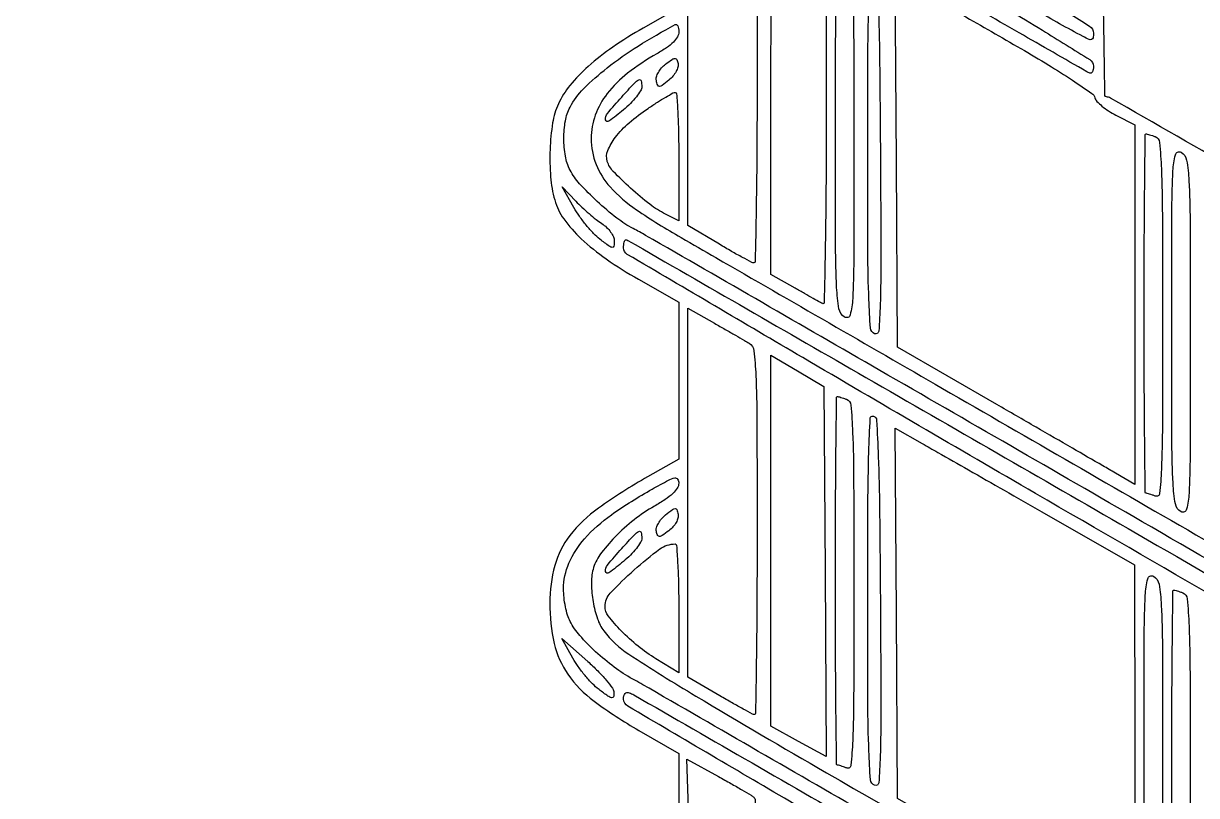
# Model space of a CAD drawing. Header units: millimetres. Extents: x -300689 to 10556, y -104928 to 107291.
# Drawn here: x -20706.71 to -20676.22, y 28046.68 to 28066.75 of the extents above; entities that cross this region are included whole.
import ezdxf

# ---------------------------------------------------------------- set-up
doc = ezdxf.new("R2010")
doc.units = ezdxf.units.MM
doc.layers.add('Слой1', color=7, linetype='Continuous')

msp = doc.modelspace()

# ---------------------------------------------------------------- linework, layer by layer
for points in [[(-20587.7542, 28175.7718, 0.000003), (-20607.9888, 28187.4736, 0.000096)], [(-20638.4823, 28147.8892, -0.001266), (-20641.5548, 28146.1271, -0.004672), (-20643.5088, 28145.0372, -0.001768), (-20644.9459, 28144.2597, -0.259879), (-20645.129, 28144.2627, 0.000291), (-20645.2752, 28144.3472), (-20650.6471, 28147.4477, 0.000002), (-20656.6119, 28150.8904, 0.000001), (-20663.6617, 28154.9592, -0.000248)], [(-20689.8745, 28164.198, -0.000006), (-20683.9242, 28160.766, -0.000031), (-20677.169, 28156.8691, -0.000019), (-20669.2829, 28152.3188, -0.000392), (-20659.5043, 28146.6657, -0.001527), (-20653.4663, 28143.1442, -0.000198), (-20648.9385, 28140.4824, -0.265741), (-20648.8415, 28140.3128, -0.023898), (-20648.8454, 28140.2323, -0.038107), (-20648.8571, 28140.1645, -0.044584), (-20648.8741, 28140.116, -0.294239), (-20648.8947, 28140.1028, -0.131394), (-20648.9355, 28140.1137, -0.000002), (-20655.0642, 28143.6439, -0.000172), (-20661.8146, 28147.5352, -0.000103), (-20669.8228, 28152.1575, 0.000222)], [(-20638.4022, 28200.4957, 0.000038), (-20664.8129, 28185.2223, 0.00002), (-20691.5301, 28169.7674, 0.057545)], [(-20613.9332, 28145.0376, 0.000017), (-20587.7607, 28160.1886, 0.057807)], [(-20587.4386, 28159.8724, -0.000019), (-20614.101, 28144.4771, -0.000018), (-20640.7724, 28129.0791, -0.037469)], [(-20650.8381, 28147.1502, -0.000004), (-20645.423, 28144.0159, -0.063314)], [(-20614.4214, 28133.0256, 0.000034), (-20587.9596, 28148.3204, 0.060489)], [(-20644.2507, 28070.0039, 0.000011), (-20635.0942, 28075.2642, 0.000299)]]:
    msp.add_lwpolyline(points, format="xyb")
at = {"layer": 'Слой1'}
for points in [[(-20582.4325, 28045.5702, -0.000002), (-20613.3603, 28027.7154, -0.000003), (-20644.2434, 28009.8867, -0.131641), (-20644.4652, 28009.8273, -0.131717), (-20644.6926, 28009.8882, -0.000611), (-20646.8335, 28011.1285, -0.000321), (-20649.016, 28012.3983, -0.491909), (-20649.0262, 28012.477, -0.282385), (-20648.9851, 28012.4868, -0.007797), (-20648.8042, 28012.4246, -0.013841), (-20648.5877, 28012.3396, -0.008783), (-20648.3402, 28012.2291, 0.030909), (-20647.5152, 28011.9041, 0.031145), (-20646.6585, 28011.6841, 0.02874), (-20645.7206, 28011.56, 0.019842), (-20644.6499, 28011.5232, 0.01788), (-20643.6036, 28011.5661, 0.031503), (-20642.7471, 28011.6866, 0.033897), (-20641.9568, 28011.9057, 0.025085), (-20641.117, 28012.2494, 0.020593), (-20640.5576, 28012.5405, 0.00005), (-20632.7293, 28017.0336, 0.000326)], [(-20660.8991, 28068.0474, -0.000109), (-20658.978, 28066.9448, -0.000699), (-20656.1867, 28065.3366, -0.00011), (-20650.6978, 28062.1625, 0.005263), (-20648.2959, 28060.8064, 0.035356), (-20647.0536, 28060.2324, 0.05929), (-20646.0248, 28059.9766, 0.031315), (-20644.7098, 28059.8942, 0.019957), (-20643.8098, 28059.9301, 0.031277), (-20643.0434, 28060.04, 0.034024), (-20642.3458, 28060.2353, 0.030712), (-20641.6559, 28060.5288, 0.015184), (-20639.3331, 28061.7801, 0.000062), (-20613.9332, 28076.4784, 0.000017), (-20587.7607, 28091.6294, 0.057807)], [(-20587.4386, 28091.3132, -0.000019), (-20614.101, 28075.9179, -0.000018), (-20640.7724, 28060.5199, -0.037469), (-20641.6393, 28060.1027, -0.055191), (-20643.1481, 28059.6957, -0.041808), (-20644.86, 28059.5763, -0.042203), (-20646.5463, 28059.7426, -0.060637), (-20647.9768, 28060.191, -0.021835), (-20648.4058, 28060.4082, -0.000595), (-20650.2366, 28061.4405, -0.001231), (-20652.3846, 28062.662, -0.000844), (-20654.8169, 28064.0586, -0.001359), (-20657.7382, 28065.7531, -0.004794), (-20659.6019, 28066.8651, -0.001815)], [(-20640.57, 28049.3593, 0.000061), (-20614.4214, 28064.4664, 0.000034), (-20587.9596, 28079.7612, 0.060489)], [(-20669.6199, 28049.1698, 0.000084), (-20677.6379, 28053.8002, 0.000137), (-20684.4552, 28057.7331, 0.000016), (-20690.5415, 28061.2418, 0.011734), (-20690.861, 28061.4161, -0.04651), (-20691.2917, 28061.6915, -0.02143), (-20691.799, 28062.123, -0.02085), (-20692.2554, 28062.5829, -0.065733), (-20692.5032, 28062.9386, -0.075116), (-20692.6265, 28063.3016, -0.044263), (-20692.6672, 28063.7587, -0.044322), (-20692.6269, 28064.2146, -0.076816), (-20692.5039, 28064.5735, -0.075425), (-20692.1519, 28065.0522, -0.030216), (-20691.5421, 28065.5934, -0.026239), (-20690.7372, 28066.1595, -0.017938), (-20689.7695, 28066.7196, -0.282043), (-20689.7355, 28066.7175, -0.132234), (-20689.7061, 28066.6823, -0.07283), (-20689.6861, 28066.6151, -0.035825), (-20689.6797, 28066.5258, -0.135246), (-20689.7145, 28066.3993, -0.062778), (-20689.8203, 28066.2639, -0.045441), (-20689.996, 28066.1185, -0.020799), (-20690.2485, 28065.9604, 0.035045), (-20691.0096, 28065.4536, 0.063516), (-20691.5383, 28064.9259, 0.077614), (-20691.8482, 28064.3648, 0.087635), (-20691.9551, 28063.7592, 0.093689), (-20691.828, 28063.0869, 0.090932), (-20691.4638, 28062.4995, 0.06002), (-20690.7786, 28061.9052, 0.018651), (-20689.6198, 28061.183, -0.000858), (-20688.7136, 28060.6621, -0.00001), (-20682.8287, 28057.2654, -0.000031), (-20676.0263, 28053.3385, -0.00002), (-20668.1828, 28048.8095, 0.000384)], [(-20649.2478, 28009.6272, 0.000006), (-20656.0263, 28013.5394, 0.000013), (-20663.9628, 28018.1196, 0.000009), (-20673.01, 28023.3402), (-20696.2555, 28036.7533), (-20696.261, 28037.2623, -0.01028), (-20696.2591, 28037.4574, -0.017031), (-20696.2485, 28037.6218, -0.011081), (-20696.2327, 28037.7522, -0.372996), (-20696.2107, 28037.7713, -0.129943), (-20696.1686, 28037.7601, -0.000093), (-20695.1587, 28037.1859, -0.001075), (-20694.0334, 28036.5425, -0.000656), (-20692.7077, 28035.7784, 0.000106), (-20691.057, 28034.8245, 0.000048), (-20688.9011, 28033.5797, 0.000048), (-20686.63, 28032.2689, 0.000066), (-20684.5899, 28031.092, -0.000099), (-20682.3871, 28029.8211, -0.000049), (-20679.585, 28028.2034, -0.000048), (-20676.6754, 28026.5228, -0.00007), (-20674.1109, 28025.0407, 0.000045), (-20667.6529, 28021.3081, 0.000039), (-20660.8855, 28017.3982, 0.000041)], [(-20669.56, 28037.4067, 0.000048), (-20677.5644, 28042.0311, 0.000077), (-20684.393, 28045.9739, 0.000012), (-20690.4511, 28049.4703, 0.004886), (-20690.8773, 28049.7108, -0.034357), (-20691.3563, 28050.0195, -0.025722), (-20691.8396, 28050.4206, -0.026181), (-20692.252, 28050.8422, -0.05971), (-20692.5039, 28051.2084, -0.049042), (-20692.5691, 28051.3691, -0.022247), (-20692.6238, 28051.5898, -0.021775), (-20692.6612, 28051.8295, -0.027844), (-20692.6737, 28052.0527, -0.102953), (-20692.5344, 28052.722, -0.079149), (-20692.1316, 28053.3527, -0.057994), (-20691.4279, 28053.9807, -0.025395), (-20690.3683, 28054.648, -0.004895), (-20689.9465, 28054.8792, -0.069607), (-20689.7856, 28054.9384, -0.317759), (-20689.7107, 28054.9066, -0.139337), (-20689.6797, 28054.7974, -0.14604), (-20689.7175, 28054.6706, -0.059254), (-20689.8346, 28054.5312, -0.042032), (-20690.0291, 28054.3771, -0.018042), (-20690.3118, 28054.2038, 0.038979), (-20690.8388, 28053.8496, 0.032898), (-20691.3372, 28053.3987, 0.033778), (-20691.7288, 28052.9358, 0.097468), (-20691.907, 28052.5574, 0.066137), (-20691.9507, 28052.175, 0.038923), (-20691.9065, 28051.7162, 0.039153), (-20691.7937, 28051.2782, 0.077888), (-20691.6268, 28050.9622, 0.088415), (-20690.9785, 28050.3545, 0.009626), (-20689.2348, 28049.2674, 0.003749), (-20685.8379, 28047.2737, 0.000185), (-20674.5899, 28040.7908, -0.000168)], [(-20680.1042, 28067.3673, -0.003542), (-20679.0009, 28066.6752, -0.256252), (-20678.9013, 28066.4935, -0.039967), (-20678.911, 28066.3724, -0.283799), (-20678.9478, 28066.3298, -0.182803), (-20679.0167, 28066.3337, -0.017399), (-20679.1707, 28066.4087, -0.009736), (-20680.3825, 28067.0823, -0.000257), (-20685.6995, 28070.1789, -0.00008), (-20691.3425, 28073.4704, -0.033876)], [(-20644.2507, 28001.4447, 0.000011), (-20635.0942, 28006.705, 0.000299)], [(-20673.2789, 28040.0352, -0.000011), (-20669.5372, 28037.877, -0.000016), (-20665.0766, 28035.3039, -0.000012), (-20660.164, 28032.4696, 0.000767)], [(-20623.6143, 28035.2342, -0.000086), (-20632.3126, 28030.221, -0.000017), (-20639.9855, 28025.8009, -0.004304)], [(-20689.6797, 28067.1552), (-20690.6078, 28066.6264, 0.021214), (-20691.3936, 28066.1336, 0.031799), (-20692.03, 28065.6332, 0.037173), (-20692.5078, 28065.1371, 0.066067), (-20692.8089, 28064.6574, 0.068029), (-20692.9583, 28064.1613, 0.029729), (-20693.0253, 28063.4758, 0.029592), (-20693.01, 28062.7603, 0.047638), (-20692.9036, 28062.1602, 0.08999), (-20692.6665, 28061.6699, 0.045893), (-20692.213, 28061.1545, 0.037671), (-20691.5635, 28060.6269, 0.022769), (-20690.724, 28060.099), (-20689.6813, 28059.5077), (-20689.6805, 28057.4674), (-20689.6797, 28055.427), (-20690.4881, 28054.966, 0.024626), (-20691.7657, 28054.1515, 0.07376), (-20692.5116, 28053.4369, 0.097813), (-20692.9005, 28052.6607, 0.067481), (-20693.033, 28051.6837, 0.055837), (-20692.9154, 28050.6347, 0.097231), (-20692.5621, 28049.8369, 0.080664), (-20691.8808, 28049.1369, 0.029097), (-20690.7154, 28048.3736), (-20689.6797, 28047.7783), (-20689.6798, 28045.7388)]]:
    msp.add_lwpolyline(points, format="xyb", dxfattribs=at)
for points in [[(-20669.9289, 28072.8011), (-20661.4178, 28067.8909), (-20661.4171, 28061.4424), (-20661.4163, 28054.9939), (-20661.9253, 28055.2922, 0.001872), (-20665.467, 28057.3497, 0.000417), (-20671.5348, 28060.8377, 0.000012), (-20678.4574, 28064.8092, 0.130948), (-20678.5618, 28064.837, -0.409426), (-20678.6028, 28064.8774, -0.000235), (-20678.6324, 28066.7397, -0.002412), (-20678.6546, 28068.8304, -0.001446), (-20678.6618, 28071.314, -0.001353), (-20678.6546, 28073.9736, -0.002953), (-20678.6315, 28076.0122, -0.000438), (-20678.6006, 28077.7169, -0.513445), (-20678.5509, 28077.7511, -0.043906), (-20678.4645, 28077.7112, -0.000024), (-20675.9724, 28076.2806, -0.000325), (-20673.2001, 28074.6865, -0.000199)], [(-20684.9033, 28069.328, -0.001318), (-20681.9837, 28067.6278, -0.00541), (-20680.2277, 28066.5734, -0.002581), (-20678.9977, 28065.8078, -0.256658), (-20678.9021, 28065.6354, -0.042535), (-20678.9088, 28065.5541, -0.080644), (-20678.9298, 28065.4921, -0.133208), (-20678.9611, 28065.4587, -0.241111), (-20678.9975, 28065.4558, -0.032119), (-20679.0728, 28065.4929, -0.000028), (-20680.8313, 28066.5039, -0.000298), (-20682.7935, 28067.6336, -0.000183), (-20685.1053, 28068.9677, -0.001302), (-20688.0471, 28070.6769, -0.00547), (-20689.8001, 28071.7275, -0.002682), (-20691.0207, 28072.4863, -0.257803), (-20691.1168, 28072.6603, -0.047262), (-20691.1091, 28072.7419, -0.086186), (-20691.0855, 28072.8044, -0.135076), (-20691.0507, 28072.8381, -0.218203), (-20691.0102, 28072.841, -0.040886), (-20690.9275, 28072.802, -0.000042), (-20689.1724, 28071.7926, -0.000414), (-20687.2115, 28070.6624, -0.000254)], [(-20687.8533, 28070.1755, -0.231819), (-20687.7266, 28069.9785, -0.01828), (-20687.6758, 28069.34, -0.009822), (-20687.6489, 28068.181, -0.000891), (-20687.6438, 28065.2873, -0.00163), (-20687.6497, 28063.4614, -0.002719), (-20687.6681, 28061.9244, -0.000298), (-20687.6927, 28060.559, -0.408779), (-20687.7266, 28060.5257, -0.121322), (-20687.7833, 28060.5396, -0.002914), (-20688.0246, 28060.668, -0.00621), (-20688.3064, 28060.8244, -0.00416), (-20688.6248, 28061.0101), (-20689.4402, 28061.4944), (-20689.4402, 28066.2883), (-20689.4402, 28071.0821), (-20688.7515, 28070.6922, -0.000794), (-20688.4725, 28070.5336, -0.000882), (-20688.2036, 28070.3795, -0.000815), (-20687.9747, 28070.2474, -0.004604)], [(-20686.4907, 28069.3791), (-20685.8474, 28069.0111), (-20685.8474, 28064.2195, -0.001777), (-20685.8539, 28062.3848, -0.003001), (-20685.874, 28060.8471, -0.000396), (-20685.901, 28059.4915, -0.534728), (-20685.9382, 28059.4678, -0.022101), (-20685.9987, 28059.4976, -0.001177), (-20686.1867, 28059.6015, -0.001846), (-20686.4096, 28059.7265, -0.001343), (-20686.6566, 28059.867), (-20687.2842, 28060.2263), (-20687.2844, 28064.9867, -0.001481), (-20687.279, 28066.8121, -0.00247), (-20687.2623, 28068.3488, -0.000246), (-20687.2401, 28069.7169, -0.409312), (-20687.2092, 28069.7472, -0.115228), (-20687.1585, 28069.7353, -0.003624), (-20686.9671, 28069.6391, -0.00688), (-20686.7426, 28069.5202, -0.004695)], [(-20685.3182, 28068.7164, -0.287428), (-20685.2046, 28068.5652, -0.011576), (-20685.1604, 28067.8497, -0.008674), (-20685.1342, 28066.6174, -0.000965), (-20685.1288, 28063.8052, -0.00062), (-20685.1328, 28060.5923, -0.01214), (-20685.1593, 28059.6019, -0.050656), (-20685.225, 28059.1735, -0.506568), (-20685.3683, 28059.1163, -0.214166), (-20685.515, 28059.3351, -0.029985), (-20685.5755, 28059.8895, -0.011421), (-20685.6032, 28060.9595, -0.000762), (-20685.6078, 28064.0275, -0.000986), (-20685.6042, 28065.8534, -0.001644), (-20685.5931, 28067.3904, -0.000109), (-20685.5783, 28068.7688, -0.411009), (-20685.5578, 28068.7891, -0.065182), (-20685.528, 28068.7852, -0.008575), (-20685.4667, 28068.7678, -0.009838), (-20685.3944, 28068.7442, -0.008099)], [(-20684.4388, 28063.4231, -0.000936), (-20684.4259, 28060.6447, -0.008589), (-20684.4433, 28059.4382, -0.011897), (-20684.4813, 28058.7531, -0.501075), (-20684.5885, 28058.6854, -0.289924), (-20684.6958, 28058.8296, -0.009599), (-20684.738, 28059.5762, -0.008278), (-20684.7639, 28060.8272, -0.001034), (-20684.7695, 28063.5425, -0.001238), (-20684.7634, 28066.0032, -0.006659), (-20684.739, 28067.3424, -0.004412), (-20684.7034, 28068.223, -0.496432), (-20684.6198, 28068.2802, -0.308589), (-20684.537, 28068.1713, -0.003671), (-20684.495, 28067.231, -0.006356), (-20684.4611, 28065.8479, -0.001328)], [(-20680.7864, 28066.0945, -0.006357), (-20680.0652, 28065.667, -0.009576), (-20679.4488, 28065.2745, -0.004938), (-20678.9414, 28064.9303, -0.17865), (-20678.8616, 28064.8165, 0.12555), (-20678.8096, 28064.723, 0.030513), (-20678.6796, 28064.6013, 0.02938), (-20678.5086, 28064.4759, 0.02556), (-20678.3162, 28064.365), (-20677.8234, 28064.1136), (-20677.8234, 28059.4403), (-20677.8234, 28054.7671), (-20678.3324, 28055.0631, 0.000507), (-20678.656, 28055.2508, 0.000048), (-20679.4482, 28055.7093, 0.000061), (-20680.393, 28056.2558, 0.000048), (-20681.4162, 28056.8474), (-20683.9911, 28058.3357), (-20684.0224, 28063.151), (-20684.0537, 28067.9662), (-20683.356, 28067.5693, -0.000771), (-20682.9709, 28067.3494, -0.000172), (-20682.3134, 28066.9723, -0.000178), (-20681.5542, 28066.5363, -0.000172)], [(-20689.9357, 28065.2781, -0.008767), (-20690.1145, 28065.1383, -0.150477), (-20690.1836, 28065.1132, -0.328273), (-20690.2275, 28065.1423, -0.03862), (-20690.2612, 28065.2622, -0.117278), (-20690.2575, 28065.3608, -0.060126), (-20690.2102, 28065.4759, -0.053756), (-20690.1284, 28065.5909, -0.049017), (-20690.0216, 28065.6899, -0.010535), (-20689.8501, 28065.8146, -0.140509), (-20689.777, 28065.8395, -0.309639), (-20689.7307, 28065.8111, -0.050948), (-20689.6962, 28065.7059, -0.127826), (-20689.6998, 28065.6134, -0.054324), (-20689.7487, 28065.4985, -0.048902), (-20689.8307, 28065.3806, -0.045858)], [(-20690.6399, 28065.1065, -0.136462), (-20690.6706, 28065.0006, -0.029126), (-20690.7815, 28064.8422, -0.02842), (-20690.9362, 28064.6679, -0.023728), (-20691.119, 28064.5009, -0.016325), (-20691.4961, 28064.208, -0.568851), (-20691.5802, 28064.2443, -0.208236), (-20691.5326, 28064.4091, -0.010795), (-20691.1627, 28064.8367, -0.004095), (-20690.8321, 28065.1967, -0.086036), (-20690.7163, 28065.2843, -0.481318), (-20690.6584, 28065.2584, -0.06588)], [(-20689.6797, 28063.2893), (-20689.6797, 28061.6219), (-20690.023, 28061.7932, -0.048383), (-20690.4303, 28062.0482, -0.019968), (-20690.93, 28062.4657, -0.016699), (-20691.3809, 28062.9024, -0.115685), (-20691.5373, 28063.1647, -0.176969), (-20691.5253, 28063.4439, -0.065639), (-20691.3254, 28063.7895, -0.050634), (-20690.9695, 28064.1665, -0.03008), (-20690.4783, 28064.5421, -0.006398), (-20690.2358, 28064.701, -0.009184), (-20690.0166, 28064.835, -0.0056), (-20689.8302, 28064.9414, -0.127675), (-20689.7711, 28064.9568, -0.39489), (-20689.7342, 28064.9222, -0.002913), (-20689.7065, 28064.467, -0.008554), (-20689.6863, 28063.9287, -0.005139)], [(-20677.2943, 28063.8063, -0.286307), (-20677.1811, 28063.6562, -0.012271), (-20677.1365, 28062.9661, -0.008975), (-20677.1103, 28061.7747, -0.001004), (-20677.1049, 28059.0629, -0.000917), (-20677.1099, 28056.3034, -0.009377), (-20677.1356, 28055.1607, -0.015497), (-20677.1808, 28054.5347, -0.493596), (-20677.2943, 28054.465, 0.008099), (-20677.3705, 28054.4928, 0.009838), (-20677.4428, 28054.5163, 0.008575), (-20677.5041, 28054.5338, 0.065182), (-20677.5338, 28054.5377, -0.410944), (-20677.5544, 28054.558, -0.000113), (-20677.5692, 28055.9097, -0.001676), (-20677.5803, 28057.4173, -0.001005), (-20677.5839, 28059.2083, -0.001005), (-20677.5803, 28060.9993, -0.001676), (-20677.5692, 28062.5069, -0.000113), (-20677.5544, 28063.8586, -0.410944), (-20677.5338, 28063.8789, -0.065182), (-20677.5041, 28063.8751, -0.008575), (-20677.4428, 28063.8576, -0.009838), (-20677.3705, 28063.8341, -0.008099)], [(-20676.3863, 28058.6011, -0.000653), (-20676.3904, 28055.5071, -0.012518), (-20676.417, 28054.5446, -0.050154), (-20676.4822, 28054.1216, -0.485853), (-20676.6258, 28054.0586, -0.230335), (-20676.7726, 28054.2614, -0.031006), (-20676.8331, 28054.7993, -0.011698), (-20676.8607, 28055.8436, -0.00077), (-20676.8654, 28058.8575, -0.000653), (-20676.8613, 28061.9514, -0.012518), (-20676.8347, 28062.9139, -0.050154), (-20676.7695, 28063.3369, -0.485853), (-20676.6258, 28063.3999, -0.230335), (-20676.479, 28063.1971, -0.031006), (-20676.4186, 28062.6592, -0.011698), (-20676.391, 28061.6149, -0.00077)], [(-20691.6788, 28061.5477, -0.047375), (-20691.5554, 28061.4491, -0.045557), (-20691.4511, 28061.3277, -0.04908), (-20691.3794, 28061.203, -0.10618), (-20691.3563, 28061.0953, -0.038998), (-20691.367, 28060.9586, -0.403968), (-20691.408, 28060.9277, -0.129254), (-20691.4865, 28060.9589, -0.005486), (-20691.7274, 28061.1404, -0.038162), (-20691.8914, 28061.2882, -0.01832), (-20692.0793, 28061.5004, -0.018045), (-20692.2602, 28061.7373, -0.02457), (-20692.4045, 28061.9641), (-20692.7106, 28062.5017), (-20692.356, 28062.1304, 0.014186), (-20692.1966, 28061.9727, 0.010279), (-20692.0108, 28061.8061, 0.010398), (-20691.8276, 28061.655, 0.022227)], [(-20669.9154, 28048.955, -0.000323), (-20658.9726, 28042.6265, -0.001772), (-20653.0772, 28039.184, -0.000356), (-20648.9598, 28036.7562, -0.265301), (-20648.8415, 28036.549, -0.14931), (-20648.8742, 28036.442, -0.310822), (-20648.9516, 28036.4115, -0.067203), (-20649.118, 28036.4745, -0.0049), (-20649.5477, 28036.7124, -0.001961), (-20650.101, 28037.0288, -0.000009), (-20656.0477, 28040.4602, -0.000042), (-20662.8014, 28044.3582, -0.000026), (-20670.6837, 28048.9089, -0.000396), (-20680.4049, 28054.5324, -0.00151), (-20686.4581, 28058.0648, -0.000191), (-20691.018, 28060.7467, -0.263523), (-20691.1151, 28060.9149, -0.028808), (-20691.1111, 28060.9952, -0.045216), (-20691.0976, 28061.0629, -0.056906), (-20691.0775, 28061.1102, -0.270196), (-20691.0531, 28061.1245, -0.131338), (-20691.0042, 28061.1114, -0.000003), (-20684.8176, 28057.5497, -0.000204), (-20678.0006, 28053.6213, -0.000123)], [(-20687.8533, 28058.439, -0.231819), (-20687.7266, 28058.242, -0.01828), (-20687.6758, 28057.6035, -0.009822), (-20687.6489, 28056.4445, -0.000891), (-20687.6438, 28053.5508, -0.001356), (-20687.6487, 28051.7249, -0.002262), (-20687.664, 28050.1879, -0.000206), (-20687.6844, 28048.817, -0.409739), (-20687.7127, 28048.7892, -0.122183), (-20687.7609, 28048.8012, -0.002051), (-20688.005, 28048.9315, -0.005139), (-20688.2881, 28049.0879, -0.003378), (-20688.6109, 28049.2735), (-20689.4402, 28049.7578), (-20689.4402, 28054.5517), (-20689.4402, 28059.3456), (-20688.7515, 28058.9557, -0.000794), (-20688.4725, 28058.7971, -0.000882), (-20688.2036, 28058.6431, -0.000815), (-20687.9747, 28058.5109, -0.004604)], [(-20685.3182, 28056.9799, -0.287116), (-20685.2047, 28056.8291, -0.011769), (-20685.1604, 28056.1208, -0.008758), (-20685.1342, 28054.9003, -0.000976), (-20685.1288, 28052.1168, -0.000893), (-20685.1339, 28049.2857, -0.00914), (-20685.1595, 28048.1138, -0.014768), (-20685.2044, 28047.4693, -0.494828), (-20685.3182, 28047.3991, 0.008099), (-20685.3944, 28047.427, 0.009838), (-20685.4667, 28047.4505, 0.008575), (-20685.528, 28047.4679, 0.065182), (-20685.5578, 28047.4718, -0.411029), (-20685.5783, 28047.4922, -0.000108), (-20685.5931, 28048.879, -0.001634), (-20685.6042, 28050.4253, -0.00098), (-20685.6078, 28052.2622, -0.00098), (-20685.6042, 28054.0991, -0.001634), (-20685.5931, 28055.6454, -0.000108), (-20685.5783, 28057.0323, -0.411029), (-20685.5578, 28057.0526, -0.065182), (-20685.528, 28057.0487, -0.008575), (-20685.4667, 28057.0313, -0.009838), (-20685.3944, 28057.0078, -0.008099)], [(-20684.4388, 28051.6867, -0.000936), (-20684.4259, 28048.9082, -0.008589), (-20684.4433, 28047.7017, -0.011897), (-20684.4813, 28047.0166, -0.501075), (-20684.5885, 28046.949, -0.289924), (-20684.6958, 28047.0931, -0.009599), (-20684.738, 28047.8397, -0.008278), (-20684.7639, 28049.0907, -0.001034), (-20684.7695, 28051.806, -0.001238), (-20684.7634, 28054.2667, -0.006659), (-20684.739, 28055.6059, -0.004412), (-20684.7034, 28056.4865, -0.496432), (-20684.6198, 28056.5437, -0.308589), (-20684.537, 28056.4348, -0.003671), (-20684.495, 28055.4945, -0.006356), (-20684.4611, 28054.1114, -0.001328)], [(-20680.2437, 28054.0586), (-20677.8317, 28052.6814), (-20677.8276, 28047.8664), (-20677.8234, 28043.0515), (-20680.9073, 28044.829), (-20683.9911, 28046.6065), (-20684.0224, 28051.4181), (-20684.0537, 28056.2297), (-20683.3547, 28055.8328, -0.000391), (-20682.9462, 28055.6004, -0.000063), (-20682.1526, 28055.1479, -0.00007), (-20681.2184, 28054.615, -0.000062)], [(-20689.9365, 28053.565, -0.010535), (-20690.1081, 28053.4403, -0.140509), (-20690.1812, 28053.4154, -0.309639), (-20690.2274, 28053.4439, -0.050948), (-20690.2619, 28053.549, -0.127826), (-20690.2583, 28053.6415, -0.054324), (-20690.2095, 28053.7565, -0.048902), (-20690.1274, 28053.8743, -0.045858), (-20690.0224, 28053.9768, -0.008767), (-20689.8437, 28054.1167, -0.150477), (-20689.7746, 28054.1417, -0.328273), (-20689.7307, 28054.1126, -0.03862), (-20689.697, 28053.9928, -0.117278), (-20689.7006, 28053.8942, -0.060126), (-20689.748, 28053.7791, -0.053756), (-20689.8298, 28053.664, -0.049017)], [(-20690.6399, 28053.37, -0.136462), (-20690.6706, 28053.2641, -0.029126), (-20690.7815, 28053.1057, -0.02842), (-20690.9362, 28052.9314, -0.023728), (-20691.119, 28052.7644, -0.016325), (-20691.4961, 28052.4716, -0.568851), (-20691.5802, 28052.5078, -0.208236), (-20691.5326, 28052.6726, -0.010795), (-20691.1627, 28053.1002, -0.004095), (-20690.8321, 28053.4602, -0.086036), (-20690.7163, 28053.5479, -0.481318), (-20690.6584, 28053.522, -0.06588)], [(-20689.6797, 28051.5448), (-20689.6797, 28049.8692), (-20690.2711, 28050.2332, -0.032771), (-20690.7373, 28050.5639, -0.029477), (-20691.174, 28050.9639, -0.02724), (-20691.511, 28051.3515, -0.166862), (-20691.5958, 28051.5985, -0.191485), (-20691.4582, 28051.9448, -0.02153), (-20690.8393, 28052.5461, -0.022739), (-20690.1692, 28053.0907, -0.160603), (-20689.776, 28053.2203, -0.393797), (-20689.7371, 28053.1841, -0.003197), (-20689.708, 28052.7281, -0.008967), (-20689.6866, 28052.1872, -0.005388)], [(-20677.1049, 28047.4676, -0.001876), (-20677.1118, 28045.6324, -0.003128), (-20677.133, 28044.0874, -0.000394), (-20677.1615, 28042.7198, -0.407904), (-20677.2007, 28042.6814, -0.336668), (-20677.4221, 28042.8496, -0.049085), (-20677.5262, 28043.4428, -0.017454), (-20677.5749, 28044.6377, -0.001453), (-20677.5839, 28047.7395, -0.000638), (-20677.5799, 28050.9003, -0.012249), (-20677.5533, 28051.8835, -0.048236), (-20677.4885, 28052.3181, -0.488571), (-20677.3444, 28052.382, -0.231703), (-20677.1972, 28052.1776, -0.029999), (-20677.1371, 28051.6268, -0.011428), (-20677.1095, 28050.5586, -0.000748)], [(-20676.5758, 28051.95, -0.287428), (-20676.4621, 28051.7988, -0.011576), (-20676.4179, 28051.0833, -0.008674), (-20676.3917, 28049.851, -0.000965), (-20676.3863, 28047.0388, -0.00062), (-20676.3903, 28043.8259, -0.01214), (-20676.4168, 28042.8355, -0.050656), (-20676.4826, 28042.4071, -0.506568), (-20676.6258, 28042.3499, -0.214166), (-20676.7725, 28042.5687, -0.029985), (-20676.833, 28043.1231, -0.011421), (-20676.8607, 28044.1931, -0.000762), (-20676.8654, 28047.2611, -0.000986), (-20676.8618, 28049.087, -0.001644), (-20676.8507, 28050.624, -0.000109), (-20676.8359, 28052.0024, -0.411009), (-20676.8153, 28052.0227, -0.065182), (-20676.7856, 28052.0188, -0.008575), (-20676.7243, 28052.0014, -0.009838), (-20676.652, 28051.9778, -0.008099)], [(-20691.3629, 28049.352, -0.086626), (-20691.3773, 28049.2515, -0.385617), (-20691.4247, 28049.2244, -0.101547), (-20691.5205, 28049.267, -0.007615), (-20691.7509, 28049.4372, -0.036386), (-20691.9227, 28049.5893, -0.019202), (-20692.1139, 28049.8006, -0.019006), (-20692.2939, 28050.0331, -0.027754), (-20692.4326, 28050.2517), (-20692.7198, 28050.7652), (-20692.0447, 28050.1664, -0.016094), (-20691.7857, 28049.9214, -0.02099), (-20691.5659, 28049.6802, -0.019147), (-20691.4024, 28049.4689, -0.14849)], [(-20669.8576, 28037.196, -0.000324), (-20658.9431, 28030.8839, -0.001793), (-20653.0861, 28027.4636, -0.000408), (-20649.0166, 28025.0629, -0.225018), (-20648.8615, 28024.8334, -0.042611), (-20648.8514, 28024.6824, -0.438424), (-20648.8931, 28024.6453, -0.106052), (-20648.9915, 28024.677, -0.003675), (-20649.3405, 28024.8818, 0.003655), (-20649.7551, 28025.1251, 0.000009), (-20655.7657, 28028.5928, 0.000057), (-20662.5404, 28032.5002, 0.000036), (-20670.4847, 28037.0801, -0.000364), (-20680.6976, 28042.9769, -0.001632), (-20686.6638, 28046.4535, -0.000257), (-20691.0052, 28049.0053, -0.261628), (-20691.1134, 28049.1912, -0.061065), (-20691.1043, 28049.2764, -0.126888), (-20691.0736, 28049.3353, -0.170476), (-20691.0253, 28049.3616, -0.132848), (-20690.9653, 28049.3555, -0.03907), (-20690.846, 28049.2987, -0.000007), (-20684.7025, 28045.7597, -0.000162), (-20677.9037, 28041.8402, -0.000098)], [(-20687.7306, 28046.6385, -0.203856), (-20687.6939, 28046.5605, -0.002423), (-20687.6747, 28045.9846, -0.006813), (-20687.6648, 28045.3116, -0.004342), (-20687.6707, 28044.5287), (-20687.7036, 28042.5018), (-20688.2826, 28043.0353, -0.036342), (-20688.8593, 28043.65, -0.081281), (-20689.1759, 28044.2046, -0.064379), (-20689.3395, 28044.91, -0.016419), (-20689.4176, 28046.0832), (-20689.4696, 28047.6287), (-20688.6465, 28047.175, -0.002732), (-20688.3245, 28046.9951, -0.00379), (-20688.0379, 28046.8302, -0.002369), (-20687.7989, 28046.6887, -0.047279)]]:
    msp.add_lwpolyline(points, format="xyb", close=True, dxfattribs=at)
msp.add_lwpolyline([(-20685.8759, 28052.5035), (-20685.8446, 28047.6936), (-20686.5646, 28048.0894), (-20687.2845, 28048.4852), (-20687.2845, 28053.3047), (-20687.2845, 28058.1242), (-20686.5959, 28057.7187), (-20685.9072, 28057.3133)], close=True, dxfattribs=at)

doc.saveas('drawing.dxf')
